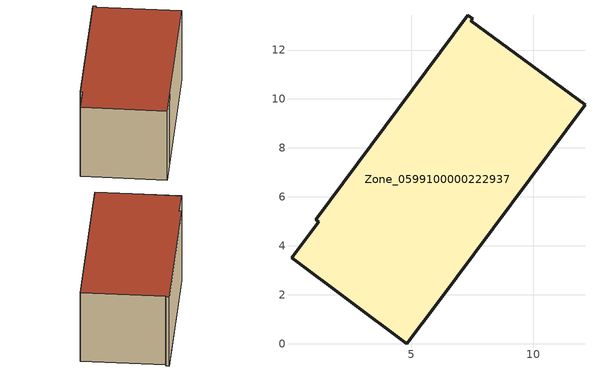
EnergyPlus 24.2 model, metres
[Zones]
Zone_0599100000222937
 floor ground (C_G): 1.23,4.98 1.1,5.07 7.32,13.42 7.51,13.28 7.44,13.19 12.11,9.77 6.09,1.67 4.83,0 0.12,3.51 z1.25
 wall outside (C_F): 4.83,0 6.09,1.67 12.11,9.77 7.44,13.19 7.51,13.28 7.32,13.42 1.1,5.07 1.23,4.98 0.12,3.51 4.83,0 z1.25:6.85
 roof outside (C_R): 7.51,13.28 7.32,13.42 1.1,5.07 1.23,4.98 0.12,3.51 4.83,0 6.09,1.67 12.11,9.77 7.44,13.19 z6.85
[BUILDING]
Pand.0599100000222937: North Axis=0; Terrain=City; Loads Convergence Tolerance Value=0.04; Temperature Convergence Tolerance Value=0.4; Solar Distribution=FullExterior; Maximum Number of Warmup Days=25; Minimum Number of Warmup Days=1
[Site:Location]
Rotterdam.The.Hague.AP_ZH_NLD Design_Conditions: Latitude=51.96; Longitude=4.45; Time Zone=1; Elevation=-4.5
[SITE:GROUNDTEMPERATURE:BUILDINGSURFACE]
18, 18, 18, 18, 18, 18, 18, 18, 18, 18, 18, 18
[MATERIAL] Thermal Absorptance=0.9; Solar Absorptance=0.7; Visible Absorptance=0.7
Name | Roughness | Thickness | Conductivity | Density | Specific Heat
G.TI.1965-1974 | MediumSmooth | 0.15 | 0.882353 | 540 | 1210
F.TI.1965-1974 | Rough | 0.3 | 0.697674 | 1920 | 840
R.TI.1965-1974 | MediumRough | 0.2 | 0.232558 | 1500 | 1000
[CONSTRUCTION]
C_G: G.TI.1965-1974
C_F: F.TI.1965-1974
C_R: R.TI.1965-1974
[ZONE]
Zone_0599100000222937: Type=1; Multiplier=1; Ceiling Height=Autocalculate; Volume=Autocalculate; Floor Area=autocalculate; Part of Total Floor Area=Yes
[ZONEINFILTRATION:DESIGNFLOWRATE]
Infil_Zone_0599100000222937: Zone or ZoneList or Space or SpaceList=Zone_0599100000222937; Schedule=AlwaysOn; Design Flow Rate Calculation Method=Flow/Area; Flow Rate per Floor Area=0.003; Constant Term Coefficient=1; Temperature Term Coefficient=0; Velocity Term Coefficient=0; Velocity Squared Term Coefficient=0
[HVACTEMPLATE:ZONE:IDEALLOADSAIRSYSTEM]
Zone_0599100000222937: Maximum Heating Supply Air Temperature=50; Minimum Cooling Supply Air Temperature=13; Maximum Heating Supply Air Humidity Ratio=0.0156; Minimum Cooling Supply Air Humidity Ratio=0.0077; Heating Limit=NoLimit; Cooling Limit=NoLimit; Dehumidification Control Type=ConstantSensibleHeatRatio; Cooling Sensible Heat Ratio=0.7; Dehumidification Setpoint=60; Humidification Control Type=None; Humidification Setpoint=30; Outdoor Air Method=None; Outdoor Air Flow Rate per Person=0.00944; Outdoor Air Flow Rate per Zone Floor Area=0; Outdoor Air Flow Rate per Zone=0; Demand Controlled Ventilation Type=None; Outdoor Air Economizer Type=NoEconomizer; Heat Recovery Type=None; Sensible Heat Recovery Effectiveness=0.7; Latent Heat Recovery Effectiveness=0.65
[ZONECONTROL:THERMOSTAT]
ThermostatControl_Zone_0599100000222937: Zone or ZoneList=Zone_0599100000222937; Control Type Schedule=DualSetpointControlType; Control 1=Thermostat_Zone_0599100000222937; Temperature Difference Between Cutout And Setpoint=0
[THERMOSTATSETPOINT:DUALSETPOINT]
Thermostat_Zone_0599100000222937: Heating Setpoint Temperature Schedule=HeatingSetpoint_Zone_0599100000222937; Cooling Setpoint Temperature Schedule=CoolingSetpoint_Zone_0599100000222937
[SCHEDULE:COMPACT]
HeatingSetpoint_Zone_0599100000222937: Through: 12/31, For: AllDays, Until: 24:00, 21
CoolingSetpoint_Zone_0599100000222937: Through: 12/31, For: AllDays, Until: 24:00, 24
DualSetpointControlType: Through: 12/31, For: AllDays, Until: 24:00, 4
AlwaysOn: Through: 12/31, For: AllDays, Until: 24:00, 1
